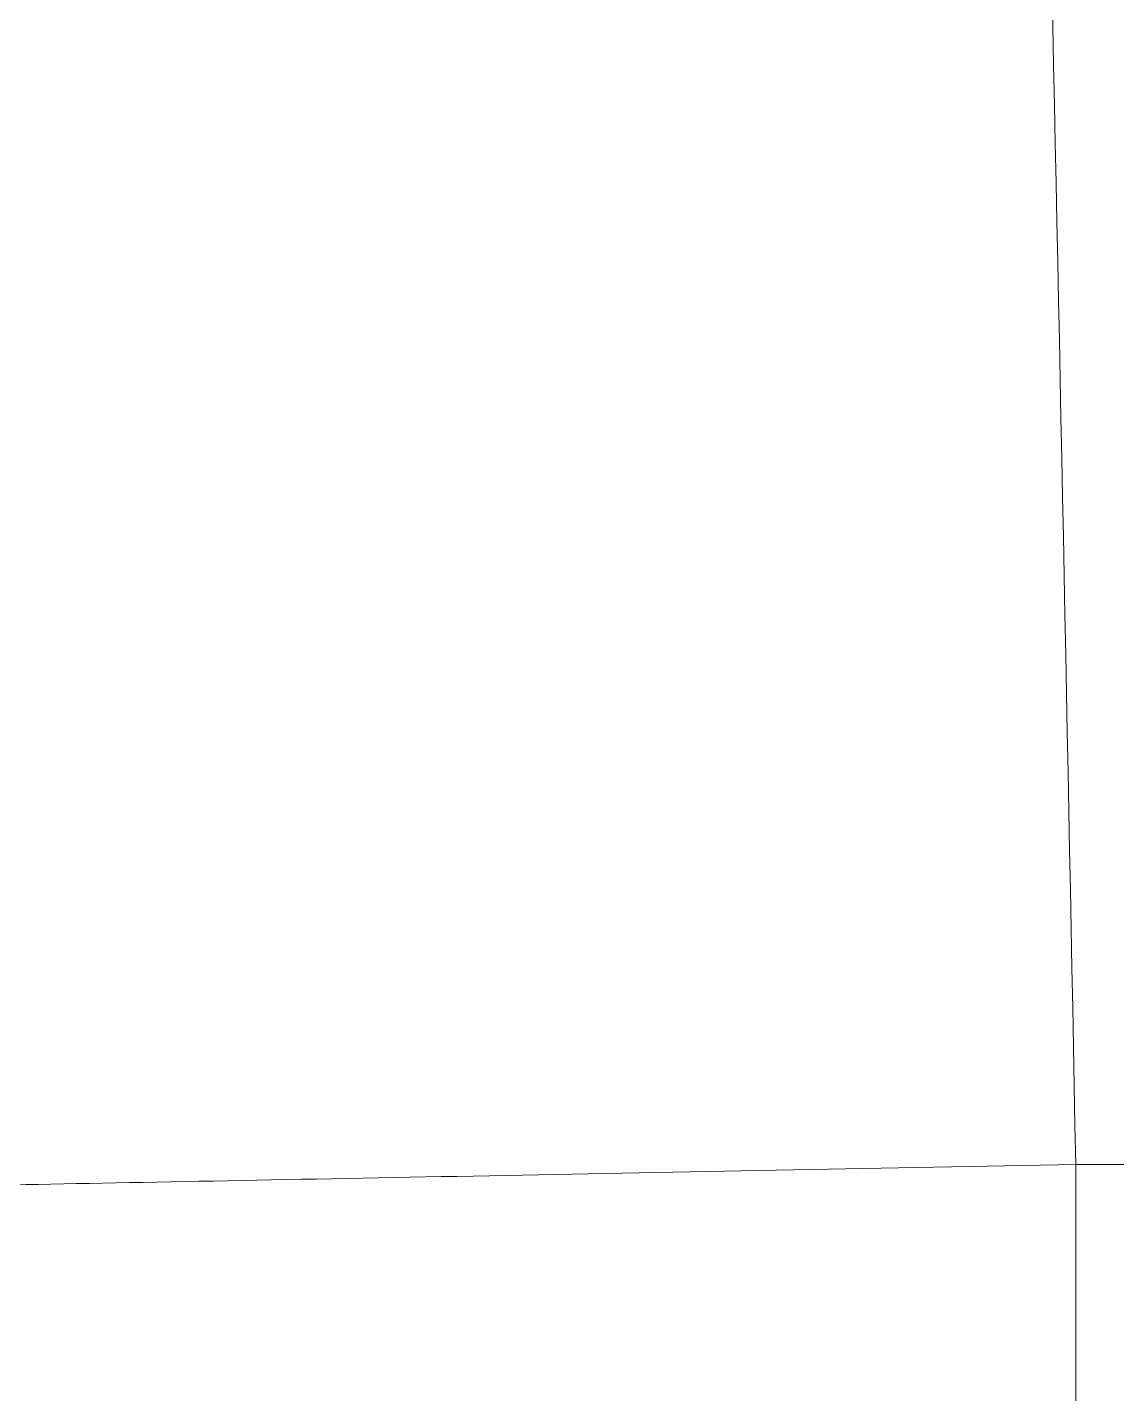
# Model space of a CAD drawing. Header units: millimetres. Extents: x 1680 to 166026, y 35966 to 91121.
# Drawn here: x 42794.11 to 42823.91, y 53403.97 to 53441.36 of the extents above; entities that cross this region are included whole.
import ezdxf

# ---------------------------------------------------------------- set-up
doc = ezdxf.new("R2010")
doc.units = ezdxf.units.MM
doc.layers.add('I-Furn', color=252, linetype='Continuous', lineweight=13)

# ---------------------------------------------------------------- blocks, each defined once
blk = doc.blocks.new('Furniture_Sofas-Armchairs_Icons-of-Denmark_ EC1-Sofa_Configuration7 - Default-288836-mebel yerləşmə planı')
at = {"layer": 'I-Furn', "flags": 128}
blk.add_lwpolyline([(-1378.159, 411), (-1412.264, 411), (-1446.369, 411)], dxfattribs=at)
at = {"layer": 'I-Furn'}
for points in [[(-1378.159, 451), (-1375.858, 451.015), (-1371.264, 450.616), (-1364.579, 448.821), (-1358.297, 445.923), (-1352.587, 442.012), (-1347.646, 437.164), (-1343.628, 431.529), (-1340.611, 425.302), (-1338.688, 418.652), (-1338.202, 414.066), (-1338.173, 411.764)], [(-1368.381, -1.5), (-1368.441, 21.425), (-1368.864, 67.27), (-1370.698, 136.02), (-1372.857, 204.756), (-1374.945, 273.496), (-1376.742, 342.244), (-1377.722, 388.08), (-1378.159, 411)]]:
    blk.add_open_spline(points, degree=3, dxfattribs=at)
for points, knots in [([(-1378.159, 411), (-1378.159, 416.246), (-1378.159, 426.691), (-1378.159, 444.413), (-1378.159, 451.001), (-1378.159, 451.001)], [0, 0, 0, 0, 0.25, 0.5, 0.9960611, 0.9960611, 0.9960611, 0.9960611]), ([(-1338.173, 411.764), (-1338.23, 411.763), (-1340.521, 411.72), (-1349.402, 411.55), (-1362.646, 411.297), (-1372.973, 411.099), (-1378.159, 411)], [0.0000002, 0.0000002, 0.0000002, 0.0000002, 0.25, 0.5, 0.75, 1, 1, 1, 1])]:
    blk.add_open_spline(points, degree=3, knots=knots, dxfattribs=at)

msp = doc.modelspace()

# ---------------------------------------------------------------- block references
at = {"layer": 'I-Furn', "rotation": 180}
msp.add_blockref('Furniture_Sofas-Armchairs_Icons-of-Denmark_ EC1-Sofa_Configuration7 - Default-288836-mebel yerləşmə planı', (41444.632, 53821.243), dxfattribs=at)

doc.saveas('drawing.dxf')
